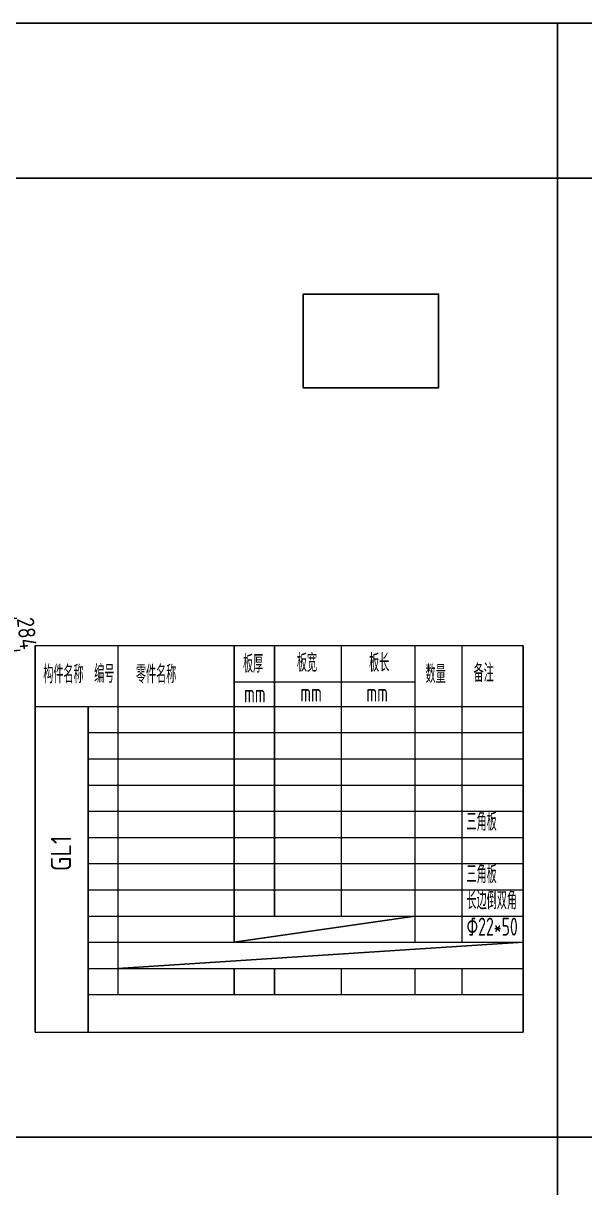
# Model space of a CAD drawing. Extents: x 533809 to 747315, y -17138 to 180511.
# Drawn here: x 671347 to 676268, y 163019 to 173220 of the extents above; entities that cross this region are included whole.
import ezdxf

# ---------------------------------------------------------------- set-up
doc = ezdxf.new("R2010")
doc.units = 0
doc.header["$LTSCALE"] = 1000
doc.header["$MEASUREMENT"] = 0
doc.linetypes.add('CENTER', pattern=[50.8, 31.75, -6.35, 6.35, -6.35])
doc.layers.add('AXIS', color=3, linetype='Continuous')
doc.layers.add('轴线层', color=1, linetype='CENTER', lineweight=15)
doc.layers.add('钢架', color=7, linetype='Continuous', lineweight=25)
doc.styles.add('hz', font='gbenor.shx', dxfattribs={"width": 0.75, "height": 100, "bigfont": 'gbcbig.shx'})
doc.styles.get("Standard").update_dxf_attribs({"font": 'gbenor.shx', "bigfont": 'gbcbig.shx'})
doc.dimstyles.get("Standard").update_dxf_attribs({"dimscale": 100, "dimtxt": 3.5, "dimasz": 1, "dimexe": 2.5, "dimexo": 3, "dimgap": 1.5, "dimtad": 1, "dimdec": 0, "dimzin": 0, "dimdsep": 46, "dimtxsty": 'Standard', "dimblk": 'ARCHTICK', "dimcen": 0.09, "dimadec": 0, "dimazin": 0, "dimtfac": 1, "dimtdec": 0, "dimtix": 1, "dimtmove": 2, "dimatfit": 3, "dimfxl": 1, "dimtolj": 1, "dimtzin": 0, "dimarcsym": 0})

# ---------------------------------------------------------------- blocks, each defined once
blk = doc.blocks.new('_ArchTick')
at = {"color": 0, "linetype": 'ByBlock', "const_width": 0.4}
blk.add_lwpolyline([(-0.5, -0.5), (0.5, 0.5)], dxfattribs=at)
blk = doc.blocks.new('*D896')
at = {"layer": 'AXIS', "color": 3, "lineweight": -2}
for p, q in [((671191, 167999), (671186, 168049)), ((671203, 168001), (671290, 168009)), ((671191, 167999), (671219, 167717)), ((671219, 167717), (671224, 167667)), ((671231, 167718), (671319, 167727))]:
    blk.add_line(p, q, dxfattribs=at)
at = {"layer": 'Defpoints', "color": 0}
for p in [(671103, 167991), (671131, 167708), (671219, 167717)]:
    blk.add_point(p, dxfattribs=at)
at = {"layer": 'AXIS', "color": 3, "lineweight": -2, "xscale": 50, "yscale": 50, "zscale": 50}
for p, rotation in [((671191, 167999), 275.7105931375114), ((671219, 167717), 95.71059313751134)]:
    blk.add_blockref('_ArchTick', p, dxfattribs=dict(at, rotation=rotation))
at = {"layer": 'AXIS', "color": 0, "insert": (671379, 167875), "char_height": 150, "attachment_point": 5, "rotation": 275.7106}
blk.add_mtext('\\A1;284', dxfattribs=at)

msp = doc.modelspace()

# ---------------------------------------------------------------- linework, layer by layer
for p, q in [((676029.1, 173219.7), (676029.1, 171862.3)), ((673195.7, 167769.1), (673195.7, 165169.5)), ((673549.5, 167769.1), (673549.5, 165399)), ((675727.9, 167769.1), (675727.9, 164380.9)), ((673195.7, 165169.5), (674778.5, 165399)), ((672176, 164940), (675727.9, 165169.5)), ((673195.7, 164940), (673195.7, 164710.4)), ((673549.5, 164940), (673549.5, 164710.4))]:
    msp.add_line(p, q)
at = {"color": 1}
for p, q in [((671450.1, 167769.1), (671450.1, 164380.9)), ((671916, 164380.9), (671916, 167235.2))]:
    msp.add_line(p, q, dxfattribs=at)
for points in [[(676029.1, 173219.7), (664149.1, 173219.7), (664149.1, 171862.3), (676026.2, 171862.3)], [(687909.1, 173219.7), (676029.1, 173219.7), (676029.1, 171862.3), (687906.2, 171862.3)]]:
    msp.add_lwpolyline(points)
for points in [[(664149.1, 171862.3), (676029.1, 171862.3), (676029.1, 163462.3), (664149.1, 163462.3)], [(676029.1, 171862.3), (687909.1, 171862.3), (687909.1, 163462.3), (676029.1, 163462.3)], [(673798.9, 170847.9), (674987.6, 170847.9), (674987.6, 170026.9), (673798.9, 170026.9)], [(664149.1, 163462.3), (676029.1, 163462.3), (676029.1, 155062.3), (664149.1, 155062.3)]]:
    msp.add_lwpolyline(points, close=True)
at = {"layer": '钢架', "lineweight": 13}
for p, q in [((671450.1, 167769.1), (675727.9, 167769.1)), ((672176, 167769.1), (672176, 164710.4)), ((674133.5, 167769.1), (674133.5, 165399)), ((674778.5, 167769.1), (674778.5, 165169.5)), ((675191.2, 167769.1), (675191.2, 165164.5)), ((673195.7, 167449.8), (674778.5, 167449.8)), ((671450.1, 167235.2), (675727.9, 167235.2)), ((671916, 167005.6), (675727.9, 167005.6)), ((671916, 166776.1), (675727.9, 166776.1)), ((671916, 166546.6), (675727.9, 166546.6)), ((671916, 166546.6), (675727.9, 166546.6)), ((671916, 166317.1), (675727.9, 166317.1)), ((671916, 166087.6), (675727.9, 166087.6)), ((671916, 165858), (675727.9, 165858)), ((671916, 165628.5), (675727.9, 165628.5)), ((671916, 165399), (675727.9, 165399)), ((671916, 165169.5), (675727.9, 165169.5)), ((671916, 164940), (675727.9, 164940)), ((671916, 164940), (675727.9, 164940)), ((671916, 164940), (675727.9, 164940)), ((671916, 164940), (675727.9, 164940)), ((674133.5, 164940), (674133.5, 164710.4)), ((674778.5, 164940), (674778.5, 164710.4)), ((675191.2, 164940), (675191.2, 164710.4)), ((671916, 164710.4), (675727.9, 164710.4)), ((671916, 164710.4), (675727.9, 164710.4)), ((671450.1, 164380.9), (675727.9, 164380.9)), ((671450.1, 164380.9), (675727.9, 164380.9)), ((671450.1, 164380.9), (675727.9, 164380.9)), ((673195.7, 164383.1), (673195.7, 164380.9)), ((673195.7, 164383.1), (673195.7, 164380.9))]:
    msp.add_line(p, q, dxfattribs=at)

# ---------------------------------------------------------------- texts
at = {"layer": '轴线层', "color": 4, "linetype": 'ByBlock', "insert": (671589.3, 165792.3), "char_height": 177.06, "attachment_point": 1, "rotation": 90}
msp.add_mtext_dynamic_manual_height_columns('GL1', width=1139.904, gutter_width=12.5, heights=[0], dxfattribs=at).dxf.set("width", 1038.225)
at = {"layer": '钢架', "lineweight": 13, "char_height": 157.39, "attachment_point": 1, "style": 'hz'}
for s, insert, width in [('板厚', (673273.1, 167687.3), 712.112), ('板宽', (673745, 167696.2), 645.006), ('板长', (674378.6, 167696.2), 645.006), ('构件名称', (671522, 167595.9), 645.006), ('编号', (671968.7, 167598.8), 645.006), ('零件名称', (672334.3, 167595.9), 795.006), ('数量', (674872.9, 167597.3), 645.006), ('备注', (675294.4, 167607.3), 645.006), ('mm', (673282, 167426.8), 727.44), ('mm', (673774.8, 167434.2), 645.006), ('mm', (674354.5, 167434.2), 645.006), ('三角板', (675232, 166302.9), 645.006), ('三角板', (675232, 165843.8), 645.006), ('长边倒双角', (675232, 165614.3), 645.006), ('Φ22*50', (675232, 165384.8), 645.006)]:
    msp.add_mtext(s, dxfattribs=dict(at, insert=insert, width=width))

# ---------------------------------------------------------------- dimensions: what is measured, and where the dimension line sits
at = {"layer": 'AXIS', "color": 0}
dim = msp.add_aligned_dim(p1=(671103.2, 167990.6), p2=(671131.5, 167708), distance=88.2, dimstyle='Standard', override={"dimtxt": 1.5, "dimasz": 0.5, "dimexe": 1, "dimexo": 1, "dimgap": 1, "dimclrd": 3, "dimclre": 3}, dxfattribs=at)
dim.commit()
dim.dimension.update_dxf_attribs({"geometry": '*D896', "text_midpoint": (671379.2, 167875.4)})

doc.saveas('drawing.dxf')
